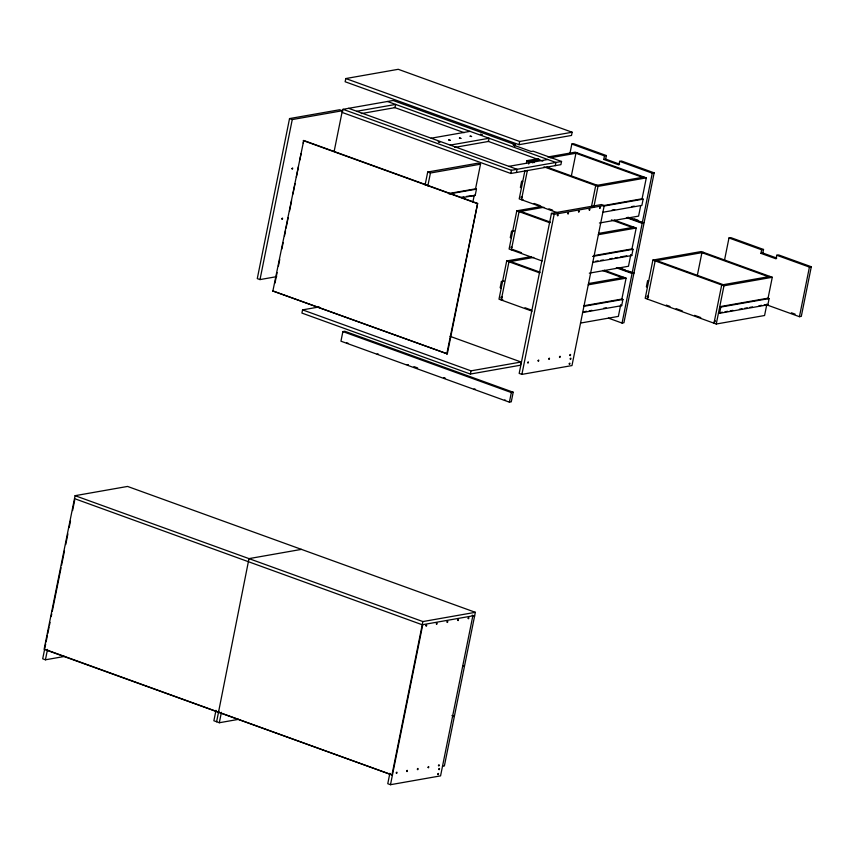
<?xml version="1.0" encoding="UTF-8"?>
<svg xmlns="http://www.w3.org/2000/svg" width="854" height="854" viewBox="0 0 854 854"><rect width="100%" height="100%" fill="white"/><g stroke="black" fill="none" stroke-linecap="round" stroke-linejoin="round"><path stroke-width="1.28" d="M392.424 775.09L44.12 649.307L75.088 495.683L127.556 486.438L475.347 612.318L474.707 615.52L422.239 624.765L74.971 498.789M45.689 643.98L42.7 658.808L45.422 659.8L64.68 656.406M46.105 641.898L47.418 635.397M47.803 633.519L49.116 626.975M49.521 624.989L50.044 622.385M51.229 616.513L51.752 613.898M52.286 611.283L61.061 567.739M61.52 565.497L64.477 550.83M65.737 544.564L67.882 533.91M69.163 527.569L70.508 520.908M72.59 510.564L74.704 500.092M45.422 659.8L47.525 649.392M334.213 151.073L342.347 110.742L339.625 109.76L289.538 118.578L257.278 278.607L260 279.589L276.685 276.643M260 279.589L292.26 119.56L342.347 110.742M272.885 291L303.736 140.483L477.632 203.433L447.304 353.855L272.885 291L447.304 353.855M274.988 283.058L277.102 272.597M278.415 266.053L279.738 259.52M281.841 249.058L283.165 242.515M284.478 235.971L285.535 230.74M286.069 228.125L288.172 217.663M289.495 211.119L291.609 200.658M292.922 194.114L295.036 183.653M296.349 177.109L298.462 166.647M299.775 160.104L301.099 153.571M303.213 143.098L303.736 140.483M215.977 710.357L213.874 720.765L219.318 722.74L238.576 719.346M345.785 78.547L345.144 81.749L519.04 144.689L571.507 135.444L572.148 132.242L398.252 69.302L345.785 78.547L519.68 141.486L572.148 132.242M216.596 721.758L218.699 711.35M219.318 722.74L221.41 712.332M319.257 306.938L302.562 309.874L301.921 313.076L470.373 374.052L520.449 365.224L521.089 362.021L449.973 336.284M514.962 144.604L393.086 100.494L343.009 109.312L342.358 112.514L510.809 173.479L560.886 164.662L561.537 161.459L533.109 151.169L531.241 151.5L513.094 144.934L514.962 144.604L514.535 146.739M342.881 331.587L340.949 341.184L509.39 402.159L511.268 401.828L513.201 392.232L344.749 331.256L342.881 331.587L511.332 392.552L513.201 392.232M425.089 184.998L427.715 172.017L477.792 163.199L480.514 164.181L475.539 188.841L449.428 193.41M427.811 185.98L430.437 173.01L480.514 164.181M472.924 201.811L474.237 195.32M462.142 197.658L475.198 195.363L476.457 189.14L475.55 188.809M446.781 353.94L477.632 203.433M389.862 773.308L387.769 783.716L390.491 784.698L440.568 775.87L472.838 615.851M470.373 374.052L471.013 370.849L521.089 362.021M510.809 173.479L511.461 170.288L561.537 161.459M391.911 775.186L422.879 621.563L475.347 612.318M519.04 144.689L519.68 141.486M390.491 784.698L422.751 624.669M516.424 172.497L517.065 169.295L348.613 108.319M504.041 280.998L501.426 281.457L500.177 287.681L501.234 288.065M514.151 230.858L511.535 231.317L510.286 237.54L511.343 237.924M531.508 256.584L506.7 260.95L498.992 299.178L532.063 311.155M541.617 206.444L516.809 210.81L509.101 249.037L542.173 261.004M524.868 170.864L519.211 198.897L558.441 213.094M526.406 163.221L526.918 160.669L538.671 158.598M511.365 249.859L519.072 211.632L543.881 207.266M527.398 170.384L521.474 199.719L523.032 199.441M528.669 164.043L529.192 161.491L539.632 159.655M502.152 297.8L502.333 296.914M555.281 165.655L555.922 162.452L387.47 101.477M509.39 402.159L511.332 392.552M551.438 213.372L519.179 373.401L521.901 374.383L571.977 365.565L604.248 205.536L601.526 204.554L551.438 213.372L554.161 214.354L642.091 198.779L643.147 199.153L641.888 205.376L602.721 212.283M521.901 374.383L554.161 214.354M451.958 715.46L454.381 716.335L444.379 765.942L442.5 766.273M472.177 615.179L474.6 616.054L464.597 665.661L462.729 665.992M569.992 153.197L571.838 144.059L573.707 143.728L606.361 155.556L605.646 159.111L603.778 159.442L604.493 155.887L606.361 155.556M571.326 176.116L575.938 153.25L642.475 177.333M591.352 207.234L595.718 185.574L644.033 177.066M593.882 206.785L597.992 186.396L646.297 177.878L641.93 199.548M627.423 217.407L642.272 222.787L644.151 222.456L654.153 172.85L621.488 161.022L619.62 161.353L618.904 164.907L603.778 159.442M620.687 304.921L618.371 316.396L580.506 323.068M621.712 299.829L626.078 278.169L604.098 270.206M630.796 254.78L628.48 266.256L589.313 273.152M631.821 249.688L636.187 228.029L614.207 220.065M640.649 205.921L638.589 216.115L599.423 223.011M582.503 312.564L621.669 305.668L622.929 299.444L621.872 299.06L583.997 305.732M592.612 262.424L631.779 255.527L633.038 249.304L631.981 248.92L594.117 255.592M622.054 323.068L632.056 273.461L633.924 273.131L623.922 322.737L622.054 323.068L608.443 318.136M632.163 272.928L642.165 223.321L644.044 222.99L634.042 272.597L632.163 272.928L617.314 267.548M642.272 222.787L652.275 173.181L654.153 172.85M767.917 298.943L772.283 277.283L701.209 251.556L652.904 260.064L645.197 298.302L716.26 324.018L764.576 315.51L766.892 304.045M647.46 299.113L655.167 260.886L703.482 252.378M648.357 296.925L648.538 296.028M697.312 275.511L701.924 252.656L768.451 276.739M724.512 260.16L728.985 237.967L730.853 237.636L763.519 249.464L762.803 253.019L760.925 253.35L761.651 249.795L763.519 249.464M713.997 323.196L721.705 284.969L770.009 276.461M716.26 324.018L723.968 285.791L772.283 277.283M719.559 313.29L720.819 307.066L769.123 298.558L767.874 304.782L719.559 313.29L718.502 312.906L722.42 312.222M766.017 304.6L799.429 316.695L801.298 316.364L811.3 266.758L778.634 254.94L776.766 255.261L776.051 258.826L760.925 253.35M799.429 316.695L809.432 267.088L811.3 266.758M505.579 400.216L504.468 400.099M348.016 343.18L346.596 342.892M408.415 365.106L407.945 365.096M356.78 111.276L395.637 104.434L394.996 107.636L361.317 113.571M431.174 138.209L470.031 131.367M450.229 145.105L489.086 138.263L488.445 141.454L454.766 147.39M547.809 156.987L575.233 152.161L646.297 177.878M550.083 157.809L577.496 152.983M508.899 166.338L547.756 159.495M449.033 193.965L476.457 189.14M461.235 197.338L463.839 196.879M466.455 196.409L475.198 195.363M603.97 206.06L643.147 199.153M612.104 210.063L614.72 209.604M631.693 206.604L634.308 206.145M598.665 233.409L633.924 227.207M598.323 234.69L636.187 228.029M533.771 257.406L508.963 261.772L501.255 300L502.814 299.722M592.559 256.435L633.038 249.304M595.473 261.345L598.078 260.886M600.693 260.427L603.298 259.968M609.831 258.815L612.446 258.356M615.051 257.897L617.666 257.438M620.282 256.979L626.804 255.826M588.555 283.549L623.815 277.347M588.214 284.83L626.078 278.169M583.752 306.34L622.929 299.444M584.051 311.721L586.666 311.262M589.271 310.803L591.886 310.344M603.639 308.273L606.255 307.814M725.035 311.763L727.64 311.294M730.255 310.835L732.871 310.376M739.393 309.233L742.009 308.764M744.613 308.305L747.229 307.846M749.844 307.387L752.449 306.928M758.982 305.775L761.597 305.316M764.202 304.857L767.874 304.782M301.451 549.378L248.984 558.623L218.528 712.151M472.732 616.385L474.6 616.054M462.612 666.526L464.491 666.195L454.488 715.801L452.609 716.132M452.503 716.666L454.381 716.335M407.87 364.711L407.112 364.69L407.753 365.053M377.148 354.015L378.226 353.983M571.838 144.059L604.493 155.887M619.62 161.353L652.275 173.181M605.646 159.111L619.609 164.16M394.313 107.39L464.192 132.68M487.901 141.262L542.802 161.128M530.75 161.214L534.444 162.548M546.763 167.01L597.277 185.297M526.918 160.669L532.885 162.826M543.977 166.84L597.992 186.396M728.985 237.967L761.651 249.795M776.766 255.261L809.432 267.088M762.803 253.019L776.756 258.068M343.009 109.312L511.461 170.288M634.244 218.87L637.959 220.215M628.309 217.3L641.621 222.115M626.441 217.631L642.165 223.321M522.701 181.56L521.645 181.176L520.396 187.4L521.452 187.784M611.421 219.894L632.366 227.474M522.018 197.05L521.26 196.772L521.079 197.669L521.837 197.936M534.124 203.455L540.283 205.686M548.909 208.814L552.613 210.148M289.538 118.578L292.26 119.56M427.715 172.017L430.437 173.01M769.123 298.558L768.066 298.174L719.762 306.682L720.819 307.066M520.63 211.354L550.211 222.061M656.726 260.619L723.263 284.702M516.809 210.81L549.88 222.777M652.904 260.064L723.968 285.791M791.391 312.777L795.106 314.123M630.722 255.143L631.779 255.527M303.213 140.579L477.108 203.519M619.417 267.878L625.459 270.067M627.882 270.942L633.924 273.131M616.332 267.772L632.056 273.461M511.535 231.317L512.592 231.701M648.688 280.966L647.631 280.582L646.371 286.805L647.428 287.19M602.54 270.483L622.256 277.614M511.909 247.19L511.151 246.923L510.97 247.809L511.727 248.076M647.994 296.455L647.247 296.178L647.065 297.064L647.823 297.341M714.531 320.538L715.289 320.805L715.108 321.691L714.35 321.424M512.923 249.581L521.548 252.709M666.269 305.091L669.963 306.426M676.122 308.657L682.282 310.888M694.612 315.339L700.771 317.571M510.521 261.495L540.091 272.202M506.7 260.95L539.771 272.917M620.612 305.284L621.669 305.668M501.426 281.457L502.483 281.841M501.8 297.331L501.042 297.064L500.86 297.95L501.618 298.227M524.996 307.75L531.156 309.981M302.562 309.874L471.013 370.849M413.934 366.601L417.681 367.957M75.088 495.683L422.879 621.563M45.892 649.659L391.175 774.642M475.059 389.008L473.981 389.029M281.863 218.891C282.653 220.706 282.93 216.308 281.863 218.891M291.983 168.654C292.506 170.725 293.264 166.263 291.983 168.654M396.277 772.87C396.822 774.952 397.526 770.436 396.277 772.87M406.675 771.045C407.209 773.116 407.924 768.611 406.675 771.045M425.965 625.651C426.477 627.722 427.267 623.217 425.965 625.651M417.371 769.155C417.916 771.237 418.62 766.721 417.371 769.155M436.351 623.815C436.906 625.886 437.579 621.413 436.351 623.815M428.078 767.276C428.623 769.337 429.295 764.874 428.078 767.276M447.058 621.936C447.581 623.996 448.329 619.524 447.058 621.936M438.465 765.44C439.009 767.522 439.714 763.006 438.465 765.44M437.814 774.13C438.358 776.211 439.063 771.696 437.814 774.13M438.817 769.155C439.362 771.226 440.066 766.711 438.817 769.155M457.755 620.047C458.288 622.118 459.036 617.645 457.755 620.047M468.152 618.221C468.686 620.271 469.401 615.851 468.152 618.221M527.687 362.555C528.231 364.637 528.936 360.121 527.687 362.555M538.084 360.73C538.618 362.811 539.322 358.296 538.084 360.73M557.374 215.336C557.918 217.418 558.623 212.902 557.374 215.336M548.78 358.84C549.325 360.922 550.029 356.406 548.78 358.84M567.761 213.511C568.316 215.571 568.988 211.109 567.761 213.511M559.477 356.961C560.021 359.032 560.726 354.527 559.477 356.961M578.468 211.621C579.012 213.703 579.717 209.187 578.468 211.621M569.874 355.125C570.408 357.196 571.123 352.734 569.874 355.125M569.223 363.815C569.757 365.886 570.472 361.423 569.223 363.815M570.226 358.84C570.76 360.89 571.475 356.47 570.226 358.84M589.164 209.732C589.676 211.813 590.466 207.308 589.164 209.732M599.561 207.906C600.106 209.977 600.778 205.504 599.561 207.906M438.348 141.753L439.778 142.106L438.348 141.753M448.745 139.928L450.165 140.269L448.745 139.928M459.441 138.038L460.861 138.38L459.441 138.038M470.148 136.16L471.568 136.501L470.148 136.16M480.535 134.324L481.955 134.665L480.535 134.324M443.706 377.938L445.137 378.279L443.706 377.938"/></g></svg>
